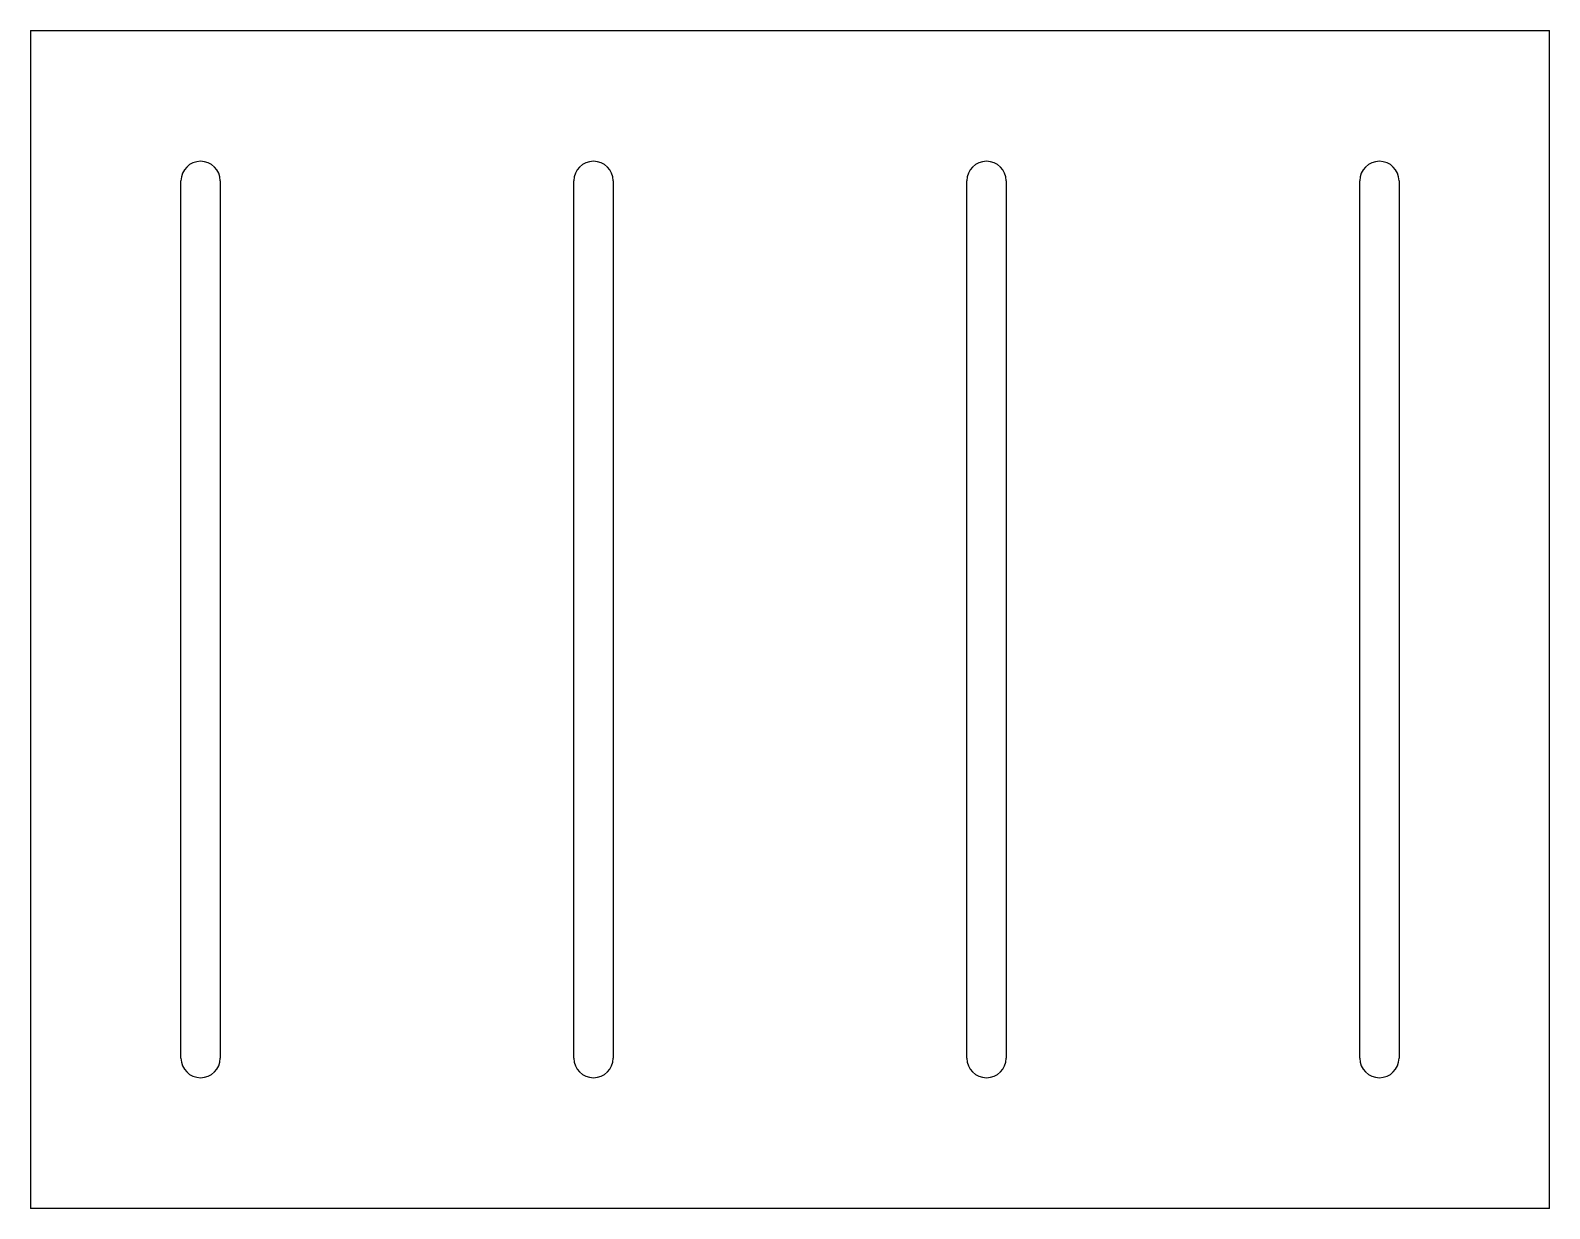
# Model space of a CAD drawing. Extents: x 0 to 58, y 0 to 45.
import ezdxf

# ---------------------------------------------------------------- set-up
doc = ezdxf.new("R2010")
doc.units = 0
doc.header["$MEASUREMENT"] = 0
doc.layers.add('LAYER1', color=7, linetype='CONTINUOUS')

msp = doc.modelspace()

# ---------------------------------------------------------------- linework, layer by layer
at = {"layer": 'LAYER1', "color": 7}
for p, q in [((0, 45), (0, 0)), ((0, 45), (58, 45)), ((58, 0), (58, 45)), ((5.75, 5.75), (5.75, 39.25)), ((7.25, 39.25), (7.25, 5.75)), ((20.75, 5.75), (20.75, 39.25)), ((22.25, 39.25), (22.25, 5.75)), ((35.75, 5.75), (35.75, 39.25)), ((37.25, 39.25), (37.25, 5.75)), ((50.75, 5.75), (50.75, 39.25)), ((52.25, 39.25), (52.25, 5.75)), ((58, 0), (0, 0))]:
    msp.add_line(p, q, dxfattribs=at)
for centre, start, end in [((6.5, 39.25), 90, 180), ((6.5, 39.25), 0, 90), ((21.5, 39.25), 90, 180), ((21.5, 39.25), 0, 90), ((36.5, 39.25), 90, 180), ((36.5, 39.25), 0, 90), ((51.5, 39.25), 90, 180), ((51.5, 39.25), 360, 90), ((6.5, 5.75), 180, 270), ((6.5, 5.75), 270, 0), ((21.5, 5.75), 180, 270), ((21.5, 5.75), 270, 0), ((36.5, 5.75), 180, 270), ((36.5, 5.75), 270, 0), ((51.5, 5.75), 180, 270), ((51.5, 5.75), 270, 0)]:
    msp.add_arc(centre, 0.75, start, end, dxfattribs=at)

doc.saveas('drawing.dxf')
